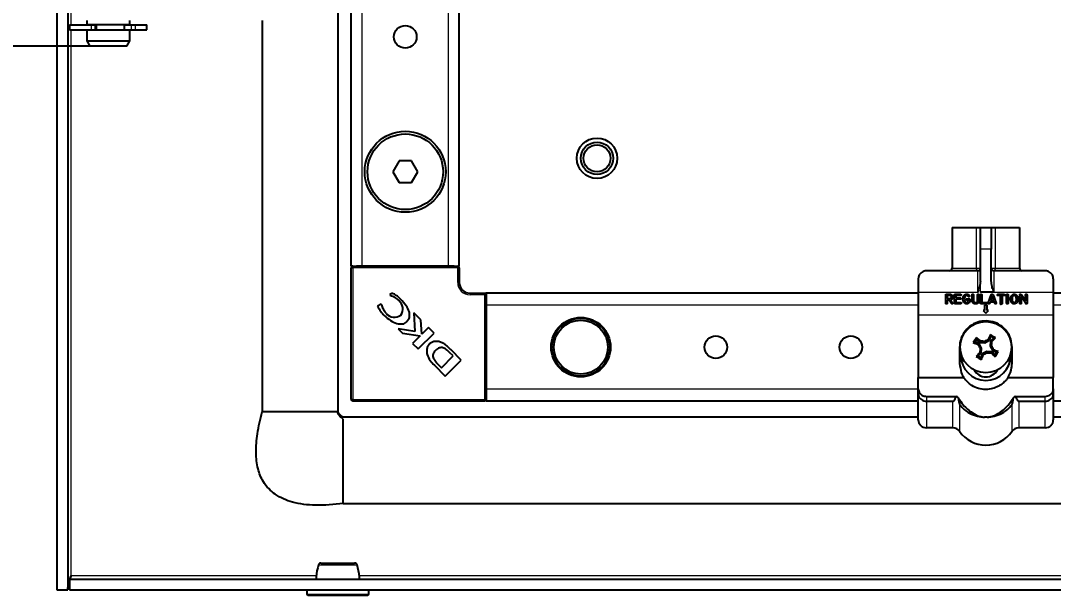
# Model space of a CAD drawing. Header units: millimetres. Extents: x -141 to 1299, y -1456 to 1043.
# Drawn here: x 858.8 to 1050, y -1294.5 to -1188 of the extents above; entities that cross this region are included whole.
import ezdxf

# ---------------------------------------------------------------- set-up
doc = ezdxf.new("R2010")
doc.units = ezdxf.units.MM
doc.layers.add('FORMAT', color=7, linetype='Continuous')
doc.styles.add('SLDTEXTSTYLE0', font='TXT', dxfattribs={"width": 0.75})
doc.dimstyles.new('SLDDIMSTYLE0', dxfattribs={"dimtxt": 20, "dimasz": 10, "dimexe": 0, "dimexo": 0.0625, "dimgap": 5, "dimtad": 2, "dimdec": 1, "dimrnd": 1e-09, "dimzin": 12, "dimdsep": 46, "dimtxsty": 'SLDTEXTSTYLE0', "dimsah": 1, "dimcen": 0.09, "dimadec": 0, "dimazin": 3, "dimtfac": 1, "dimtofl": 0, "dimtmove": 0, "dimatfit": 3, "dimfxl": 0, "dimfrac": 2, "dimtolj": 1, "dimtzin": 12, "dimarcsym": 0})

# ---------------------------------------------------------------- blocks, each defined once
blk = doc.blocks.new('_D_7')
at = {"layer": 'FORMAT'}
for p, q in [((871.56, 760.71), (651.14, 760.71)), ((652.14, 760.71), (652.14, -1192.79)), ((871.56, -1192.79), (651.14, -1192.79))]:
    blk.add_line(p, q, dxfattribs=at)
for points in [[(652.14, 760.71), (650.6, 750.71), (653.67, 750.71)], [(652.14, -1192.79), (653.67, -1182.79), (650.6, -1182.79)]]:
    blk.add_solid(points, dxfattribs=at)
at = {"layer": 'FORMAT', "insert": (626.35, -256.67), "char_height": 20, "attachment_point": 1, "rotation": 90, "style": 'SLDTEXTSTYLE0'}
blk.add_mtext('1953,5', dxfattribs=at)

msp = doc.modelspace()

# ---------------------------------------------------------------- linework, layer by layer
at = {"color": 7, "linetype": 'Continuous', "lineweight": 25}
for p, q in [((865.49, 861.46), (865.49, -1293.54)), ((867.49, 861.46), (867.49, -1293.54)), ((917.49, 828.46), (917.49, -1260.54)), ((919.99, -1233.54), (919.99, 801.46)), ((939.99, -1233.54), (939.99, 801.46)), ((867.84, -1188.84), (867.84, -1189.74)), ((867.84, -1188.84), (871.84, -1188.84)), ((870.99, -1188.04), (870.99, -1188.79)), ((875.75, -1188.79), (870.99, -1188.79)), ((871.49, -1188.79), (871.49, -1188.84)), ((871.84, -1188.84), (872.49, -1188.84)), ((872.49, -1188.84), (872.83, -1188.84)), ((872.83, -1189.74), (872.83, -1188.84)), ((872.83, -1188.84), (872.83, -1188.84)), ((878.99, -1188.79), (875.75, -1188.79)), ((877.92, -1188.84), (877.92, -1189.74)), ((877.92, -1188.84), (877.94, -1188.84)), ((877.94, -1188.84), (879.24, -1188.84)), ((878.49, -1188.84), (878.49, -1188.79)), ((878.99, -1188.79), (878.99, -1188.04)), ((879.24, -1188.84), (879.96, -1188.84)), ((879.96, -1188.84), (882.14, -1188.84)), ((882.14, -1189.74), (882.14, -1188.84)), ((903.49, -1188.04), (903.49, -1260.54)), ((867.84, -1189.74), (871.84, -1189.74)), ((870.99, -1189.79), (870.99, -1191.79)), ((875.75, -1189.79), (870.99, -1189.79)), ((871.49, -1189.74), (871.49, -1189.79)), ((871.84, -1189.74), (872.49, -1189.74)), ((872.49, -1189.74), (872.83, -1189.74)), ((872.83, -1189.74), (872.83, -1189.74)), ((878.99, -1189.79), (875.75, -1189.79)), ((877.92, -1189.74), (877.94, -1189.74)), ((877.94, -1189.74), (879.24, -1189.74)), ((878.49, -1189.79), (878.49, -1189.74)), ((878.99, -1191.79), (878.99, -1189.79)), ((879.24, -1189.74), (879.96, -1189.74)), ((879.96, -1189.74), (882.14, -1189.74)), ((870.99, -1191.79), (871.57, -1192.79)), ((870.99, -1191.79), (875.75, -1191.79)), ((875.64, -1192.79), (871.57, -1192.79)), ((878.42, -1192.79), (875.64, -1192.79)), ((875.75, -1191.79), (878.99, -1191.79)), ((878.42, -1192.79), (878.99, -1191.79)), ((928.84, -1214.04), (927.68, -1216.04)), ((931.15, -1214.04), (928.84, -1214.04)), ((932.3, -1216.04), (931.15, -1214.04)), ((927.68, -1216.04), (928.84, -1218.04)), ((931.15, -1218.04), (932.3, -1216.04)), ((928.84, -1218.04), (931.15, -1218.04)), ((1031.24, -1226.39), (1031.24, -1233.89)), ((1031.24, -1226.39), (1035.77, -1226.39)), ((1035.77, -1226.39), (1036.49, -1226.39)), ((1036.49, -1226.39), (1038.49, -1226.39)), ((1036.49, -1230.39), (1036.49, -1226.39)), ((1038.49, -1226.39), (1038.49, -1230.39)), ((1038.49, -1226.39), (1039.22, -1226.39)), ((1039.22, -1226.39), (1043.74, -1226.39)), ((1043.74, -1226.39), (1043.74, -1233.89)), ((1036.49, -1236.32), (1036.49, -1230.39)), ((1038.49, -1236.32), (1038.49, -1230.39)), ((920.29, -1233.54), (919.99, -1233.54)), ((919.99, -1258.24), (919.99, -1233.84)), ((920.29, -1233.54), (920.94, -1233.54)), ((921.99, -1233.54), (920.94, -1233.54)), ((937.99, -1233.54), (921.99, -1233.54)), ((939.05, -1233.54), (937.99, -1233.54)), ((939.05, -1233.54), (939.69, -1233.54)), ((939.99, -1233.54), (939.69, -1233.54)), ((939.99, -1233.84), (939.99, -1236.54)), ((1035.99, -1234.39), (1026.49, -1234.39)), ((1048.49, -1234.39), (1038.99, -1234.39)), ((1024.99, -1235.89), (1024.99, -1238.39)), ((1049.99, -1235.89), (1049.99, -1238.39)), ((927.62, -1238.54), (927.11, -1238.79)), ((927.11, -1238.79), (927.22, -1238.89)), ((941.99, -1238.54), (944.69, -1238.54)), ((1024.99, -1238.54), (944.99, -1238.54)), ((944.99, -1238.54), (944.99, -1238.84)), ((944.99, -1238.84), (944.99, -1239.63)), ((1024.99, -1238.39), (1024.99, -1242.64)), ((1030.09, -1240.4), (1030.09, -1238.74)), ((1030.09, -1238.74), (1030.84, -1238.74)), ((1030.85, -1239), (1030.35, -1239)), ((1030.35, -1239), (1030.35, -1239.5)), ((1031.69, -1240.51), (1031.69, -1238.74)), ((1031.69, -1238.74), (1032.76, -1238.74)), ((1032.75, -1239), (1031.96, -1239)), ((1031.96, -1239), (1031.96, -1239.41)), ((1034.95, -1239.93), (1034.95, -1238.85)), ((1035.22, -1238.85), (1035.22, -1239.93)), ((1035.96, -1239.91), (1035.96, -1238.85)), ((1036.22, -1238.85), (1036.22, -1239.91)), ((1036.51, -1240.54), (1036.51, -1238.87)), ((1036.77, -1238.87), (1036.77, -1240.27)), ((1037.93, -1240.36), (1038.51, -1238.82)), ((1038.67, -1239.06), (1038.36, -1239.94)), ((1038.99, -1239.94), (1038.67, -1239.06)), ((1038.83, -1238.84), (1039.42, -1240.36)), ((1039.76, -1238.74), (1040.88, -1238.74)), ((1040.18, -1239), (1039.76, -1239)), ((1040.18, -1240.47), (1040.18, -1239)), ((1040.88, -1239), (1040.49, -1239)), ((1040.49, -1239), (1040.49, -1240.47)), ((1041.35, -1240.4), (1041.35, -1238.87)), ((1041.62, -1238.87), (1041.62, -1240.4)), ((1043.77, -1240.4), (1043.77, -1238.84)), ((1044.87, -1240.43), (1044.04, -1239.16)), ((1044.04, -1239.16), (1044.04, -1240.4)), ((1044.05, -1238.79), (1044.85, -1240.03)), ((1044.85, -1240.03), (1044.85, -1238.85)), ((1045.12, -1238.85), (1045.12, -1240.4)), ((1049.99, -1238.39), (1049.99, -1242.64)), ((1079.99, -1238.54), (1049.99, -1238.54)), ((925.54, -1240.6), (924.85, -1240.93)), ((925.68, -1240.74), (925.54, -1240.6)), ((944.99, -1239.63), (944.99, -1240.74)), ((944.99, -1240.74), (944.99, -1256.34)), ((1030.35, -1239.5), (1030.94, -1239.5)), ((1030.64, -1239.77), (1030.35, -1239.77)), ((1030.35, -1239.77), (1030.35, -1240.4)), ((1031.13, -1240.48), (1030.64, -1239.77)), ((1030.95, -1239.77), (1031.35, -1240.34)), ((1032.76, -1240.51), (1031.69, -1240.51)), ((1031.96, -1239.41), (1032.7, -1239.41)), ((1032.7, -1239.67), (1031.96, -1239.67)), ((1031.96, -1239.67), (1031.96, -1240.25)), ((1031.96, -1240.25), (1032.75, -1240.25)), ((1034.03, -1239.58), (1034.52, -1239.58)), ((1034.23, -1239.84), (1034.03, -1239.84)), ((1034.52, -1239.58), (1034.52, -1239.87)), ((1037.57, -1240.54), (1036.51, -1240.54)), ((1036.77, -1240.27), (1037.57, -1240.27)), ((1037.74, -1240.74), (1037.24, -1240.74)), ((1037.24, -1240.74), (1037.24, -1241.74)), ((1037.74, -1241.74), (1037.74, -1240.74)), ((1038.27, -1240.2), (1038.18, -1240.45)), ((1039.08, -1240.2), (1038.27, -1240.2)), ((1038.36, -1239.94), (1038.99, -1239.94)), ((1039.18, -1240.44), (1039.08, -1240.2)), ((931.58, -1242.16), (931.76, -1245.64)), ((932.87, -1243.45), (931.58, -1242.16)), ((1024.99, -1242.64), (1024.99, -1254.14)), ((1036.99, -1241.74), (1037.49, -1242.24)), ((1037.24, -1241.74), (1036.99, -1241.74)), ((1037.49, -1242.24), (1037.99, -1241.74)), ((1037.99, -1241.74), (1037.74, -1241.74)), ((1049.99, -1242.64), (1049.99, -1254.14)), ((933.04, -1246.11), (932.87, -1243.45)), ((934.29, -1244.87), (933.04, -1246.11)), ((935.34, -1245.93), (934.29, -1244.87)), ((928.66, -1245.16), (929.46, -1245.96)), ((931.76, -1245.64), (928.66, -1245.16)), ((929.46, -1245.96), (932.73, -1246.45)), ((932.73, -1246.45), (931.34, -1247.84)), ((932.38, -1248.88), (935.34, -1245.93)), ((1035.81, -1247.08), (1035.78, -1246.75)), ((1038.19, -1247.27), (1038.45, -1246.52)), ((1038.45, -1246.52), (1038.34, -1246.21)), ((1038.45, -1246.52), (1038.95, -1246.85)), ((931.34, -1247.84), (932.38, -1248.88)), ((1032.64, -1248.54), (1032.64, -1251.54)), ((1035.48, -1247.58), (1035.17, -1247.69)), ((1035.48, -1247.58), (1035.81, -1247.08)), ((1036.23, -1247.84), (1035.48, -1247.58)), ((1035.81, -1247.08), (1036.35, -1247.66)), ((1036.23, -1247.84), (1036.07, -1248.03)), ((1036.67, -1248.71), (1036.23, -1247.84)), ((1036.35, -1247.66), (1036.46, -1247.44)), ((1036.35, -1247.66), (1037.32, -1247.71)), ((1036.67, -1248.71), (1036.44, -1248.76)), ((1036.62, -1249.68), (1036.67, -1248.71)), ((1037.32, -1247.71), (1037.27, -1247.48)), ((1037.32, -1247.71), (1038.19, -1247.27)), ((1038.19, -1247.27), (1038, -1247.11)), ((1038.37, -1247.39), (1038.32, -1248.36)), ((1038.32, -1248.36), (1038.55, -1248.31)), ((1038.32, -1248.36), (1038.76, -1249.23)), ((1038.95, -1246.85), (1038.37, -1247.39)), ((1038.37, -1247.39), (1038.59, -1247.5)), ((1038.95, -1246.85), (1039.28, -1246.82)), ((1042.34, -1251.54), (1042.34, -1248.54)), ((936.69, -1252.37), (938.87, -1250.18)), ((938.87, -1250.18), (938.19, -1249.53)), ((938.46, -1249.04), (938.44, -1249.02)), ((940.35, -1250.93), (938.46, -1249.04)), ((1032.84, -1250.04), (1032.64, -1250.04)), ((1036.04, -1250.22), (1035.71, -1250.25)), ((1036.04, -1250.22), (1036.62, -1249.68)), ((1036.54, -1250.55), (1036.04, -1250.22)), ((1036.62, -1249.68), (1036.4, -1249.57)), ((1036.8, -1249.8), (1036.54, -1250.55)), ((1036.54, -1250.55), (1036.65, -1250.86)), ((1037.67, -1249.36), (1036.8, -1249.8)), ((1036.8, -1249.8), (1036.99, -1249.96)), ((1037.67, -1249.36), (1037.72, -1249.59)), ((1038.64, -1249.41), (1037.67, -1249.36)), ((1038.64, -1249.41), (1038.53, -1249.63)), ((1039.18, -1249.99), (1038.64, -1249.41)), ((1038.76, -1249.23), (1038.92, -1249.04)), ((1038.76, -1249.23), (1039.51, -1249.49)), ((1039.51, -1249.49), (1039.18, -1249.99)), ((1039.18, -1249.99), (1039.21, -1250.32)), ((1039.51, -1249.49), (1039.82, -1249.38)), ((1042.34, -1250.04), (1042.14, -1250.04)), ((935.4, -1251.9), (937.39, -1253.89)), ((935.94, -1251.64), (936.69, -1252.37)), ((937.39, -1253.89), (940.35, -1250.93)), ((1024.99, -1256.28), (1024.99, -1254.14)), ((1024.99, -1254.14), (1033.4, -1254.14)), ((1041.59, -1254.14), (1049.99, -1254.14)), ((1049.99, -1256.28), (1049.99, -1254.14)), ((944.99, -1256.34), (944.99, -1257.44)), ((1024.99, -1257.19), (1024.99, -1256.28)), ((1049.99, -1256.28), (1049.99, -1257.19)), ((944.99, -1257.44), (944.99, -1258.24)), ((944.99, -1258.24), (944.99, -1258.54)), ((1024.99, -1261.99), (1024.99, -1257.19)), ((1026.49, -1257.67), (1032.01, -1257.67)), ((1042.98, -1257.67), (1048.49, -1257.67)), ((1049.99, -1257.19), (1049.99, -1261.99)), ((944.69, -1258.54), (920.29, -1258.54)), ((1024.99, -1258.54), (944.99, -1258.54)), ((1026.49, -1258.57), (1031.4, -1258.57)), ((1043.58, -1258.57), (1048.49, -1258.57)), ((1079.99, -1258.54), (1049.99, -1258.54)), ((1024.99, -1261.54), (918.49, -1261.54)), ((1106.49, -1261.54), (1049.99, -1261.54)), ((1031.4, -1263.49), (1026.49, -1263.49)), ((1048.49, -1263.49), (1043.58, -1263.49)), ((918.49, -1277.54), (1106.49, -1277.54)), ((867.79, -1291.54), (1157.19, -1291.54)), ((867.79, -1291.54), (867.79, -1293.54)), ((867.9, -1291.54), (868.09, -1290.94)), ((865.49, -1293.54), (867.49, -1293.54)), ((867.79, -1293.54), (1157.19, -1293.54)), ((911.74, -1293.54), (911.74, -1294.29)), ((914.49, -1294.54), (911.99, -1294.54)), ((922.99, -1294.54), (914.49, -1294.54)), ((923.24, -1294.29), (923.24, -1293.54))]:
    msp.add_line(p, q, dxfattribs=at)
at = {"color": 8, "linetype": 'Continuous', "lineweight": 18}
for p, q in [((921.99, -1233.54), (921.99, 801.46)), ((937.99, -1233.54), (937.99, 801.46)), ((868.09, -1188.84), (868.09, -1173.04)), ((871.84, -1188.84), (871.84, -1189.74)), ((872.49, -1188.84), (872.49, -1189.74)), ((872.83, -1188.84), (872.83, -1189.74)), ((877.94, -1188.84), (877.94, -1189.74)), ((879.24, -1188.84), (879.24, -1189.74)), ((879.96, -1188.84), (879.96, -1189.74)), ((868.09, -1290.94), (868.09, -1189.74)), ((1035.77, -1233.89), (1035.77, -1226.39)), ((1039.22, -1226.39), (1039.22, -1233.89)), ((1038.49, -1230.39), (1036.49, -1230.39)), ((919.99, -1233.84), (920.29, -1233.84)), ((920.29, -1233.54), (920.29, -1233.84)), ((920.29, -1233.84), (920.29, -1258.24)), ((939.69, -1233.84), (920.29, -1233.84)), ((939.69, -1233.54), (939.69, -1233.84)), ((939.69, -1236.54), (939.69, -1233.84)), ((939.69, -1233.84), (939.99, -1233.84)), ((1031.24, -1233.89), (1035.77, -1233.89)), ((1035.77, -1233.89), (1036.49, -1233.89)), ((1035.99, -1238.39), (1035.99, -1234.39)), ((1038.49, -1233.89), (1039.22, -1233.89)), ((1038.99, -1234.39), (1038.99, -1238.31)), ((1039.22, -1233.89), (1043.74, -1233.89)), ((939.99, -1236.54), (939.69, -1236.54)), ((1036.49, -1238.39), (1036.49, -1236.32)), ((941.99, -1238.54), (941.99, -1238.84)), ((944.69, -1238.84), (941.99, -1238.84)), ((944.69, -1238.54), (944.69, -1238.84)), ((944.69, -1258.24), (944.69, -1238.84)), ((944.69, -1238.84), (944.99, -1238.84)), ((1035.99, -1238.39), (1024.99, -1238.39)), ((1049.99, -1238.39), (1036.49, -1238.39)), ((1024.99, -1240.74), (944.99, -1240.74)), ((1079.99, -1240.74), (1049.99, -1240.74)), ((1049.99, -1242.64), (1024.99, -1242.64)), ((1024.99, -1256.34), (944.99, -1256.34)), ((920.29, -1258.24), (919.99, -1258.24)), ((920.29, -1258.24), (944.69, -1258.24)), ((920.29, -1258.24), (920.29, -1258.54)), ((944.69, -1258.24), (944.69, -1258.54)), ((944.69, -1258.24), (944.99, -1258.24)), ((1026.49, -1257.67), (1026.49, -1258.57)), ((1048.49, -1258.57), (1048.49, -1257.67)), ((1026.49, -1258.57), (1026.49, -1263.49)), ((1031.4, -1263.49), (1031.4, -1258.57)), ((1032.64, -1259.17), (1032.64, -1264.13)), ((1042.35, -1264.13), (1042.35, -1259.17)), ((1043.58, -1258.57), (1043.58, -1263.49)), ((1048.49, -1263.49), (1048.49, -1258.57)), ((913.52, -1290.94), (868.09, -1290.94)), ((1103.52, -1290.94), (921.46, -1290.94)), ((911.74, -1294.29), (914.35, -1294.29)), ((914.35, -1294.29), (923.24, -1294.29))]:
    msp.add_line(p, q, dxfattribs=at)
at = {"color": 8, "linetype": 'Continuous', "lineweight": 18, "flags": 128}
for points in [[(1035.77, -1233.89), (1035.77, -1233.98), (1035.76, -1234.08), (1035.75, -1234.16), (1035.73, -1234.24), (1035.71, -1234.3), (1035.68, -1234.35), (1035.66, -1234.38), (1035.63, -1234.39)], [(1039.36, -1234.39), (1039.33, -1234.38), (1039.3, -1234.35), (1039.28, -1234.3), (1039.26, -1234.24), (1039.24, -1234.16), (1039.23, -1234.08), (1039.22, -1233.98), (1039.22, -1233.89)]]:
    msp.add_lwpolyline(points, dxfattribs=at)
at = {"color": 7, "linetype": 'Continuous', "lineweight": 25}
for centre, radius in [((929.99, -1191.04), 2.1), ((929.99, -1216.04), 7.5), ((929.99, -1216.04), 7), ((965.49, -1213.54), 3.75), ((965.49, -1213.54), 3), ((965.49, -1213.54), 2.5), ((962.49, -1248.54), 5.5), ((962.49, -1248.54), 5), ((1037.49, -1248.54), 4.75), ((987.49, -1248.54), 2.1), ((1012.49, -1248.54), 2.1)]:
    msp.add_circle(centre, radius, dxfattribs=at)
at = {"color": 8, "linetype": 'Continuous', "lineweight": 18}
msp.add_circle((962.5, -1248.54), 5.3, dxfattribs=at)
at = {"color": 7, "linetype": 'Continuous', "lineweight": 25}
for centre, radius, start, end in [((920.29, -1233.84), 0.3, 90, 180), ((939.69, -1233.84), 0.3, 0, 90), ((1030.74, -1233.89), 0.5, 270, 0), ((1035.99, -1233.89), 0.5, 270, 0), ((1038.99, -1233.89), 0.5, 180, 270), ((1044.24, -1233.89), 0.5, 180, 270), ((941.99, -1236.54), 2, 180, 270), ((944.69, -1238.84), 0.3, 0, 90), ((927.59, -1241.46), 1.94, 323.3097, 52.3464), ((927.99, -1241.03), 1.97, 218.454, 305.887), ((1098.21, -1288.09), 74.88, 146.4919, 147.3486), ((986.82, -1295.43), 69.05, 44.0348, 44.8347), ((1102.8, -1270.95), 69.05, 159.0058, 159.8057), ((997.94, -1309.26), 74.88, 56.4919, 57.3486), ((1059.91, -1183.23), 69.05, 249.0058, 249.8057), ((1103.98, -1214.77), 75.61, 206.0937, 206.7115), ((1033.48, -1322.99), 75.61, 87.129, 87.7468), ((1071.26, -1315.02), 75.61, 116.0937, 116.7115), ((963.04, -1244.52), 75.61, 357.129, 357.7468), ((971.01, -1282.3), 75.61, 26.0937, 26.7115), ((990.6, -1197.86), 69.05, 314.0348, 314.8347), ((938.6, -1248.24), 4.87, 200.3445, 228.7777), ((1037.49, -1250.04), 4.65, 180, 0), ((1084.39, -1299.21), 69.05, 134.0348, 134.8347), ((1077.05, -1187.82), 74.88, 236.4919, 237.3486), ((1111.95, -1252.55), 75.61, 177.129, 177.7468), ((972.19, -1226.12), 69.05, 339.0058, 339.8057), ((1003.73, -1182.05), 75.61, 296.0937, 296.7115), ((1041.5, -1174.08), 75.61, 267.129, 267.7468), ((1088.17, -1201.64), 69.05, 224.0348, 224.8347), ((1015.08, -1313.84), 69.05, 69.0058, 69.8057), ((976.77, -1208.98), 74.88, 326.4919, 327.3486), ((940.42, -1247.46), 6.12, 216.9888, 223.0744), ((1037.49, -1251.54), 2.5, 209.1764, 330.8236), ((920.29, -1258.24), 0.3, 180, 270), ((944.69, -1258.24), 0.3, 270, 0), ((1026.49, -1261.99), 1.5, 180, 270), ((1048.49, -1261.99), 1.5, 270, 0), ((1031.4, -1264.99), 1.5, 34.5604, 90), ((1043.58, -1264.99), 1.5, 90, 145.4396), ((1037.49, -1260.79), 5.9, 214.5604, 325.4396), ((914.38, -1289.04), 0.5, 89.9637, 164.834), ((920.61, -1289.04), 0.5, 15.2465, 90.046), ((911.99, -1294.29), 0.25, 180, 270), ((922.99, -1294.29), 0.25, 270, 0)]:
    msp.add_arc(centre, radius, start, end, dxfattribs=at)
at = {"color": 8, "linetype": 'Continuous', "lineweight": 18}
msp.add_arc((941.99, -1236.54), 2.3, 180, 270, dxfattribs=at)
at = {"color": 7, "linetype": 'Continuous', "lineweight": 25}
msp.add_ellipse((16465.67, -1238.39), major_axis=(15429.18, 0), ratio=0.000259, start_param=3.123591, end_param=3.141593, dxfattribs=at)
for points, knots in [([(1026.49, -1234.39), (1026.49, -1234.39), (1026.42, -1234.39), (1026.07, -1234.41), (1025.54, -1234.64), (1025.08, -1235.22), (1025.02, -1235.7), (1024.99, -1235.89)], [0, 0, 0, 0, 0.003231, 0.101221, 0.514725, 0.80586, 1, 1, 1, 1]), ([(1049.99, -1235.89), (1049.97, -1235.7), (1049.91, -1235.22), (1049.45, -1234.64), (1048.92, -1234.41), (1048.57, -1234.39), (1048.5, -1234.39), (1048.49, -1234.39)], [0, 0, 0, 0, 0.19414, 0.485275, 0.898779, 0.996769, 1, 1, 1, 1]), ([(1036.49, -1236.32), (1036.46, -1236.66), (1036.38, -1237.36), (1036.12, -1238.03), (1036, -1238.38), (1035.99, -1238.39)], [0, 0, 0, 0, 0.475461, 0.994056, 1, 1, 1, 1]), ([(1038.99, -1238.31), (1038.99, -1238.31), (1038.99, -1238.31), (1038.98, -1238.31), (1038.97, -1238.29), (1038.94, -1238.21), (1038.82, -1237.88), (1038.59, -1237.24), (1038.53, -1236.65), (1038.49, -1236.32)], [0, 0, 0, 0, 0.00167, 0.003889, 0.009531, 0.034361, 0.132751, 0.526214, 1, 1, 1, 1]), ([(927.22, -1238.89), (927.53, -1239.04), (928.11, -1239.3), (928.57, -1239.73), (928.77, -1239.92)], [0, 0, 0, 0, 0.547643, 1, 1, 1, 1]), ([(929.13, -1239.64), (928.87, -1239.39), (928.4, -1238.97), (927.85, -1238.67), (927.62, -1238.54)], [0, 0, 0, 0, 0.577653, 1, 1, 1, 1]), ([(1030.84, -1238.74), (1030.92, -1238.74), (1031.06, -1238.75), (1031.17, -1238.84), (1031.22, -1238.87)], [0, 0, 0, 0, 0.559747, 1, 1, 1, 1]), ([(1031.04, -1239.07), (1031, -1239.05), (1030.95, -1239.01), (1030.88, -1239), (1030.85, -1239)], [0, 0, 0, 0, 0.559136, 1, 1, 1, 1]), ([(1031.12, -1239.26), (1031.11, -1239.22), (1031.11, -1239.15), (1031.06, -1239.09), (1031.04, -1239.07)], [0, 0, 0, 0, 0.559692, 1, 1, 1, 1]), ([(1031.22, -1238.87), (1031.27, -1238.94), (1031.37, -1239.05), (1031.38, -1239.2), (1031.38, -1239.26)], [0, 0, 0, 0, 0.5589475, 1, 1, 1, 1]), ([(1032.91, -1238.87), (1032.91, -1238.89), (1032.9, -1238.93), (1032.85, -1239), (1032.79, -1239), (1032.75, -1239)], [0, 0, 0, 0, 0.281053, 0.559663, 1, 1, 1, 1]), ([(1032.76, -1238.74), (1032.78, -1238.74), (1032.82, -1238.74), (1032.88, -1238.77), (1032.91, -1238.82), (1032.91, -1238.85), (1032.91, -1238.87)], [0, 0, 0, 0, 0.280872, 0.559701, 0.779382, 1, 1, 1, 1]), ([(1033.25, -1239.64), (1033.26, -1239.5), (1033.27, -1239.26), (1033.39, -1239.06), (1033.45, -1238.97)], [0, 0, 0, 0, 0.56034, 1, 1, 1, 1]), ([(1033.45, -1238.97), (1033.52, -1238.89), (1033.66, -1238.74), (1033.85, -1238.72), (1033.94, -1238.71)], [0, 0, 0, 0, 0.559217, 1, 1, 1, 1]), ([(1033.93, -1238.98), (1033.89, -1238.98), (1033.82, -1238.99), (1033.69, -1239.06), (1033.54, -1239.27), (1033.53, -1239.49), (1033.51, -1239.64)], [0, 0, 0, 0, 0.1253317, 0.2506948, 0.5007376, 1, 1, 1, 1]), ([(1034.12, -1239.02), (1034.09, -1239.01), (1034.03, -1238.98), (1033.96, -1238.98), (1033.93, -1238.98)], [0, 0, 0, 0, 0.5586335, 1, 1, 1, 1]), ([(1033.94, -1238.71), (1034.01, -1238.72), (1034.13, -1238.72), (1034.24, -1238.78), (1034.29, -1238.8)], [0, 0, 0, 0, 0.5605138, 1, 1, 1, 1]), ([(1034.22, -1239.14), (1034.21, -1239.12), (1034.18, -1239.07), (1034.14, -1239.04), (1034.12, -1239.02)], [0, 0, 0, 0, 0.560467, 1, 1, 1, 1]), ([(1034.33, -1239.2), (1034.31, -1239.2), (1034.26, -1239.19), (1034.24, -1239.16), (1034.22, -1239.14)], [0, 0, 0, 0, 0.558039, 1, 1, 1, 1]), ([(1034.29, -1238.8), (1034.32, -1238.84), (1034.39, -1238.89), (1034.44, -1238.96), (1034.46, -1238.99)], [0, 0, 0, 0, 0.559542, 1, 1, 1, 1]), ([(1034.49, -1239.07), (1034.48, -1239.09), (1034.47, -1239.13), (1034.43, -1239.17), (1034.38, -1239.2), (1034.35, -1239.2), (1034.33, -1239.2)], [0, 0, 0, 0, 0.277709, 0.558209, 0.77892, 1, 1, 1, 1]), ([(1034.46, -1238.99), (1034.46, -1239.01), (1034.48, -1239.03), (1034.49, -1239.06), (1034.49, -1239.07)], [0, 0, 0, 0, 0.560691, 1, 1, 1, 1]), ([(1034.95, -1238.85), (1034.95, -1238.83), (1034.96, -1238.79), (1034.98, -1238.74), (1035.03, -1238.72), (1035.06, -1238.71), (1035.07, -1238.71)], [0, 0, 0, 0, 0.2808487, 0.55949, 0.7791576, 1, 1, 1, 1]), ([(1035.07, -1238.71), (1035.09, -1238.71), (1035.14, -1238.72), (1035.19, -1238.75), (1035.21, -1238.8), (1035.22, -1238.83), (1035.22, -1238.85)], [0, 0, 0, 0, 0.2809103, 0.559174, 0.7791663, 1, 1, 1, 1]), ([(1035.96, -1238.85), (1035.96, -1238.83), (1035.96, -1238.79), (1035.99, -1238.74), (1036.04, -1238.72), (1036.07, -1238.71), (1036.08, -1238.71)], [0, 0, 0, 0, 0.2809002, 0.5594983, 0.7791483, 1, 1, 1, 1]), ([(1036.08, -1238.71), (1036.1, -1238.71), (1036.14, -1238.72), (1036.2, -1238.75), (1036.22, -1238.8), (1036.22, -1238.83), (1036.22, -1238.85)], [0, 0, 0, 0, 0.280888, 0.559023, 0.779155, 1, 1, 1, 1]), ([(1036.51, -1238.87), (1036.51, -1238.85), (1036.51, -1238.81), (1036.54, -1238.76), (1036.59, -1238.74), (1036.62, -1238.74), (1036.63, -1238.74)], [0, 0, 0, 0, 0.280912, 0.559405, 0.779108, 1, 1, 1, 1]), ([(1036.63, -1238.74), (1036.65, -1238.74), (1036.7, -1238.74), (1036.75, -1238.77), (1036.77, -1238.82), (1036.77, -1238.86), (1036.77, -1238.87)], [0, 0, 0, 0, 0.280813, 0.559099, 0.77917, 1, 1, 1, 1]), ([(1038.51, -1238.82), (1038.52, -1238.81), (1038.53, -1238.77), (1038.58, -1238.72), (1038.63, -1238.72), (1038.66, -1238.71)], [0, 0, 0, 0, 0.281465, 0.561772, 1, 1, 1, 1]), ([(1038.66, -1238.71), (1038.68, -1238.72), (1038.72, -1238.72), (1038.79, -1238.76), (1038.82, -1238.81), (1038.83, -1238.84)], [0, 0, 0, 0, 0.281226, 0.561522, 1, 1, 1, 1]), ([(1039.63, -1238.87), (1039.63, -1238.85), (1039.63, -1238.81), (1039.67, -1238.76), (1039.72, -1238.74), (1039.75, -1238.74), (1039.76, -1238.74)], [0, 0, 0, 0, 0.280713, 0.558701, 0.779045, 1, 1, 1, 1]), ([(1039.76, -1239), (1039.74, -1239), (1039.7, -1239), (1039.65, -1238.97), (1039.63, -1238.92), (1039.63, -1238.89), (1039.63, -1238.87)], [0, 0, 0, 0, 0.2807603, 0.5588212, 0.7789154, 1, 1, 1, 1]), ([(1040.88, -1238.74), (1040.9, -1238.74), (1040.95, -1238.74), (1041.01, -1238.77), (1041.04, -1238.82), (1041.04, -1238.85), (1041.04, -1238.87)], [0, 0, 0, 0, 0.280951, 0.559967, 0.779431, 1, 1, 1, 1]), ([(1041.04, -1238.87), (1041.04, -1238.89), (1041.04, -1238.94), (1040.98, -1239), (1040.92, -1239), (1040.88, -1239)], [0, 0, 0, 0, 0.281019, 0.559679, 1, 1, 1, 1]), ([(1041.35, -1238.87), (1041.35, -1238.85), (1041.36, -1238.81), (1041.38, -1238.76), (1041.43, -1238.74), (1041.46, -1238.74), (1041.47, -1238.74)], [0, 0, 0, 0, 0.280828, 0.559417, 0.779393, 1, 1, 1, 1]), ([(1041.47, -1238.74), (1041.49, -1238.74), (1041.54, -1238.74), (1041.59, -1238.77), (1041.61, -1238.82), (1041.62, -1238.85), (1041.62, -1238.87)], [0, 0, 0, 0, 0.280765, 0.559178, 0.779175, 1, 1, 1, 1]), ([(1042.07, -1239.63), (1042.08, -1239.51), (1042.09, -1239.29), (1042.2, -1239.09), (1042.24, -1239.01)], [0, 0, 0, 0, 0.559914, 1, 1, 1, 1]), ([(1042.24, -1239.01), (1042.31, -1238.92), (1042.43, -1238.75), (1042.63, -1238.73), (1042.72, -1238.71)], [0, 0, 0, 0, 0.560137, 1, 1, 1, 1]), ([(1042.72, -1238.98), (1042.69, -1238.98), (1042.62, -1238.99), (1042.51, -1239.06), (1042.46, -1239.13), (1042.43, -1239.18)], [0, 0, 0, 0, 0.279832, 0.559843, 1, 1, 1, 1]), ([(1042.72, -1238.71), (1042.78, -1238.72), (1042.9, -1238.73), (1043.1, -1238.82), (1043.19, -1238.93), (1043.25, -1239.01)], [0, 0, 0, 0, 0.280496, 0.560765, 1, 1, 1, 1]), ([(1043.06, -1239.18), (1043.01, -1239.12), (1042.92, -1239), (1042.78, -1238.99), (1042.72, -1238.98)], [0, 0, 0, 0, 0.559596, 1, 1, 1, 1]), ([(1043.25, -1239.01), (1043.31, -1239.12), (1043.42, -1239.31), (1043.43, -1239.54), (1043.44, -1239.63)], [0, 0, 0, 0, 0.559312, 1, 1, 1, 1]), ([(1043.77, -1238.84), (1043.78, -1238.82), (1043.78, -1238.79), (1043.8, -1238.74), (1043.85, -1238.72), (1043.88, -1238.71), (1043.89, -1238.71)], [0, 0, 0, 0, 0.280941, 0.559114, 0.779089, 1, 1, 1, 1]), ([(1043.89, -1238.71), (1043.91, -1238.71), (1043.94, -1238.72), (1044, -1238.74), (1044.03, -1238.77), (1044.05, -1238.79)], [0, 0, 0, 0, 0.2806376, 0.5608768, 1, 1, 1, 1]), ([(1044.85, -1238.85), (1044.85, -1238.83), (1044.86, -1238.79), (1044.88, -1238.74), (1044.93, -1238.72), (1044.96, -1238.71), (1044.97, -1238.71)], [0, 0, 0, 0, 0.2808879, 0.5594825, 0.7792702, 1, 1, 1, 1]), ([(1044.97, -1238.71), (1044.99, -1238.71), (1045.04, -1238.72), (1045.09, -1238.75), (1045.11, -1238.8), (1045.12, -1238.83), (1045.12, -1238.85)], [0, 0, 0, 0, 0.280836, 0.55925, 0.779182, 1, 1, 1, 1]), ([(924.85, -1240.93), (925.03, -1241.27), (925.37, -1241.9), (925.86, -1242.42), (926.09, -1242.67)], [0, 0, 0, 0, 0.5368, 1, 1, 1, 1]), ([(926.45, -1242.25), (926.23, -1241.99), (925.85, -1241.54), (925.73, -1240.97), (925.68, -1240.74)], [0, 0, 0, 0, 0.579608, 1, 1, 1, 1]), ([(930.25, -1243.87), (930.39, -1243.71), (930.67, -1243.37), (930.84, -1242.68), (930.71, -1241.8), (930.14, -1240.73), (929.5, -1240.04), (929.13, -1239.64)], [0, 0, 0, 0, 0.130532, 0.266031, 0.423997, 0.666819, 1, 1, 1, 1]), ([(1030.21, -1240.54), (1030.19, -1240.53), (1030.15, -1240.53), (1030.11, -1240.49), (1030.09, -1240.45), (1030.09, -1240.42), (1030.09, -1240.4)], [0, 0, 0, 0, 0.2804367, 0.5582807, 0.7788987, 1, 1, 1, 1]), ([(1030.35, -1240.4), (1030.35, -1240.42), (1030.35, -1240.46), (1030.31, -1240.51), (1030.26, -1240.53), (1030.22, -1240.53), (1030.21, -1240.54)], [0, 0, 0, 0, 0.280498, 0.558325, 0.778868, 1, 1, 1, 1]), ([(1030.94, -1239.5), (1030.96, -1239.5), (1031, -1239.49), (1031.03, -1239.47), (1031.04, -1239.46)], [0, 0, 0, 0, 0.558174, 1, 1, 1, 1]), ([(1031.18, -1239.68), (1031.14, -1239.7), (1031.07, -1239.75), (1030.98, -1239.76), (1030.95, -1239.77)], [0, 0, 0, 0, 0.56031, 1, 1, 1, 1]), ([(1031.04, -1239.46), (1031.06, -1239.44), (1031.08, -1239.41), (1031.11, -1239.35), (1031.12, -1239.29), (1031.12, -1239.26)], [0, 0, 0, 0, 0.279917, 0.56006, 1, 1, 1, 1]), ([(1031.23, -1240.54), (1031.22, -1240.53), (1031.2, -1240.53), (1031.16, -1240.52), (1031.14, -1240.49), (1031.13, -1240.48)], [0, 0, 0, 0, 0.2802197, 0.5613047, 1, 1, 1, 1]), ([(1031.38, -1239.26), (1031.37, -1239.35), (1031.36, -1239.52), (1031.24, -1239.63), (1031.18, -1239.68)], [0, 0, 0, 0, 0.559457, 1, 1, 1, 1]), ([(1031.38, -1240.41), (1031.38, -1240.43), (1031.37, -1240.47), (1031.33, -1240.51), (1031.28, -1240.53), (1031.25, -1240.53), (1031.23, -1240.54)], [0, 0, 0, 0, 0.278138, 0.558544, 0.779161, 1, 1, 1, 1]), ([(1031.35, -1240.34), (1031.36, -1240.35), (1031.38, -1240.37), (1031.38, -1240.39), (1031.38, -1240.41)], [0, 0, 0, 0, 0.5610793, 1, 1, 1, 1]), ([(1032.7, -1239.41), (1032.73, -1239.41), (1032.77, -1239.41), (1032.83, -1239.44), (1032.85, -1239.49), (1032.86, -1239.52), (1032.86, -1239.54)], [0, 0, 0, 0, 0.280945, 0.559897, 0.779525, 1, 1, 1, 1]), ([(1032.86, -1239.54), (1032.86, -1239.56), (1032.85, -1239.61), (1032.8, -1239.67), (1032.74, -1239.67), (1032.7, -1239.67)], [0, 0, 0, 0, 0.281099, 0.559768, 1, 1, 1, 1]), ([(1032.75, -1240.25), (1032.78, -1240.25), (1032.82, -1240.25), (1032.88, -1240.28), (1032.91, -1240.33), (1032.91, -1240.36), (1032.91, -1240.38)], [0, 0, 0, 0, 0.280912, 0.559714, 0.779499, 1, 1, 1, 1]), ([(1032.91, -1240.38), (1032.91, -1240.4), (1032.9, -1240.44), (1032.85, -1240.51), (1032.79, -1240.51), (1032.76, -1240.51)], [0, 0, 0, 0, 0.281214, 0.559901, 1, 1, 1, 1]), ([(1033.44, -1240.24), (1033.38, -1240.14), (1033.27, -1239.95), (1033.26, -1239.73), (1033.25, -1239.64)], [0, 0, 0, 0, 0.559347, 1, 1, 1, 1]), ([(1033.97, -1240.54), (1033.91, -1240.53), (1033.79, -1240.52), (1033.6, -1240.43), (1033.5, -1240.31), (1033.44, -1240.24)], [0, 0, 0, 0, 0.280314, 0.560507, 1, 1, 1, 1]), ([(1033.51, -1239.64), (1033.52, -1239.72), (1033.53, -1239.88), (1033.6, -1240.01), (1033.63, -1240.07)], [0, 0, 0, 0, 0.55998, 1, 1, 1, 1]), ([(1033.63, -1240.07), (1033.68, -1240.13), (1033.77, -1240.24), (1033.9, -1240.26), (1033.96, -1240.27)], [0, 0, 0, 0, 0.560858, 1, 1, 1, 1]), ([(1033.9, -1239.71), (1033.9, -1239.69), (1033.9, -1239.65), (1033.93, -1239.6), (1033.98, -1239.58), (1034.01, -1239.58), (1034.03, -1239.58)], [0, 0, 0, 0, 0.280637, 0.55889, 0.779144, 1, 1, 1, 1]), ([(1034.03, -1239.84), (1034.01, -1239.84), (1033.97, -1239.84), (1033.92, -1239.8), (1033.9, -1239.75), (1033.9, -1239.72), (1033.9, -1239.71)], [0, 0, 0, 0, 0.280664, 0.558735, 0.779002, 1, 1, 1, 1]), ([(1033.96, -1240.27), (1033.99, -1240.27), (1034.05, -1240.27), (1034.14, -1240.22), (1034.18, -1240.15), (1034.2, -1240.1)], [0, 0, 0, 0, 0.2812653, 0.5616095, 1, 1, 1, 1]), ([(1034.31, -1240.41), (1034.26, -1240.45), (1034.15, -1240.52), (1034.02, -1240.53), (1033.97, -1240.54)], [0, 0, 0, 0, 0.558998, 1, 1, 1, 1]), ([(1034.2, -1240.1), (1034.21, -1240.06), (1034.23, -1239.97), (1034.23, -1239.88), (1034.23, -1239.84)], [0, 0, 0, 0, 0.559597, 1, 1, 1, 1]), ([(1034.52, -1239.87), (1034.51, -1239.99), (1034.5, -1240.19), (1034.37, -1240.34), (1034.31, -1240.41)], [0, 0, 0, 0, 0.560493, 1, 1, 1, 1]), ([(1035.17, -1240.4), (1035.1, -1240.32), (1034.97, -1240.19), (1034.96, -1240.01), (1034.95, -1239.93)], [0, 0, 0, 0, 0.5583321, 1, 1, 1, 1]), ([(1035.61, -1240.54), (1035.52, -1240.53), (1035.36, -1240.53), (1035.23, -1240.44), (1035.17, -1240.4)], [0, 0, 0, 0, 0.55925, 1, 1, 1, 1]), ([(1035.22, -1239.93), (1035.22, -1239.98), (1035.23, -1240.09), (1035.3, -1240.16), (1035.34, -1240.19)], [0, 0, 0, 0, 0.560313, 1, 1, 1, 1]), ([(1035.34, -1240.19), (1035.38, -1240.22), (1035.46, -1240.27), (1035.55, -1240.27), (1035.59, -1240.27)], [0, 0, 0, 0, 0.559441, 1, 1, 1, 1]), ([(1035.59, -1240.27), (1035.65, -1240.27), (1035.75, -1240.25), (1035.89, -1240.17), (1035.95, -1240.04), (1035.96, -1239.95), (1035.96, -1239.91)], [0, 0, 0, 0, 0.280935, 0.559487, 0.779245, 1, 1, 1, 1]), ([(1036.22, -1239.91), (1036.22, -1240), (1036.21, -1240.19), (1036.04, -1240.41), (1035.83, -1240.51), (1035.68, -1240.53), (1035.61, -1240.54)], [0, 0, 0, 0, 0.280416, 0.558636, 0.778958, 1, 1, 1, 1]), ([(1037.57, -1240.27), (1037.59, -1240.27), (1037.64, -1240.27), (1037.69, -1240.3), (1037.72, -1240.35), (1037.73, -1240.39), (1037.73, -1240.4)], [0, 0, 0, 0, 0.280855, 0.559718, 0.779518, 1, 1, 1, 1]), ([(1037.73, -1240.4), (1037.73, -1240.42), (1037.72, -1240.47), (1037.67, -1240.53), (1037.61, -1240.53), (1037.57, -1240.54)], [0, 0, 0, 0, 0.281266, 0.560078, 1, 1, 1, 1]), ([(1037.93, -1240.41), (1037.93, -1240.4), (1037.93, -1240.38), (1037.93, -1240.37), (1037.93, -1240.36)], [0, 0, 0, 0, 0.559504, 1, 1, 1, 1]), ([(1038.05, -1240.54), (1038.03, -1240.53), (1037.99, -1240.53), (1037.95, -1240.49), (1037.93, -1240.45), (1037.93, -1240.43), (1037.93, -1240.41)], [0, 0, 0, 0, 0.279579, 0.559194, 0.779582, 1, 1, 1, 1]), ([(1038.18, -1240.45), (1038.17, -1240.46), (1038.16, -1240.49), (1038.12, -1240.53), (1038.08, -1240.53), (1038.05, -1240.54)], [0, 0, 0, 0, 0.2807697, 0.5608069, 1, 1, 1, 1]), ([(1039.29, -1240.54), (1039.28, -1240.53), (1039.25, -1240.53), (1039.2, -1240.5), (1039.19, -1240.46), (1039.18, -1240.44)], [0, 0, 0, 0, 0.280695, 0.560335, 1, 1, 1, 1]), ([(1039.44, -1240.41), (1039.43, -1240.43), (1039.42, -1240.47), (1039.38, -1240.51), (1039.34, -1240.53), (1039.31, -1240.53), (1039.29, -1240.54)], [0, 0, 0, 0, 0.2785174, 0.5586134, 0.7793328, 1, 1, 1, 1]), ([(1039.42, -1240.36), (1039.43, -1240.37), (1039.43, -1240.39), (1039.44, -1240.4), (1039.44, -1240.41)], [0, 0, 0, 0, 0.560081, 1, 1, 1, 1]), ([(1040.32, -1240.61), (1040.3, -1240.61), (1040.26, -1240.6), (1040.21, -1240.57), (1040.18, -1240.52), (1040.18, -1240.49), (1040.18, -1240.47)], [0, 0, 0, 0, 0.280822, 0.559059, 0.779094, 1, 1, 1, 1]), ([(1040.49, -1240.47), (1040.49, -1240.49), (1040.48, -1240.54), (1040.42, -1240.6), (1040.36, -1240.61), (1040.32, -1240.61)], [0, 0, 0, 0, 0.280801, 0.559621, 1, 1, 1, 1]), ([(1041.47, -1240.54), (1041.45, -1240.53), (1041.42, -1240.53), (1041.37, -1240.49), (1041.36, -1240.45), (1041.35, -1240.42), (1041.35, -1240.4)], [0, 0, 0, 0, 0.280437, 0.558281, 0.778899, 1, 1, 1, 1]), ([(1041.62, -1240.4), (1041.62, -1240.42), (1041.61, -1240.47), (1041.57, -1240.51), (1041.52, -1240.53), (1041.49, -1240.53), (1041.47, -1240.54)], [0, 0, 0, 0, 0.280518, 0.5583, 0.778735, 1, 1, 1, 1]), ([(1042.25, -1240.25), (1042.19, -1240.14), (1042.09, -1239.95), (1042.08, -1239.73), (1042.07, -1239.63)], [0, 0, 0, 0, 0.559149, 1, 1, 1, 1]), ([(1042.75, -1240.54), (1042.69, -1240.53), (1042.58, -1240.52), (1042.4, -1240.43), (1042.31, -1240.32), (1042.25, -1240.25)], [0, 0, 0, 0, 0.280367, 0.560574, 1, 1, 1, 1]), ([(1042.43, -1239.18), (1042.4, -1239.26), (1042.34, -1239.41), (1042.34, -1239.56), (1042.34, -1239.63)], [0, 0, 0, 0, 0.5590754, 1, 1, 1, 1]), ([(1042.34, -1239.63), (1042.34, -1239.72), (1042.35, -1239.88), (1042.41, -1240.01), (1042.44, -1240.08)], [0, 0, 0, 0, 0.560273, 1, 1, 1, 1]), ([(1042.44, -1240.08), (1042.49, -1240.14), (1042.56, -1240.24), (1042.69, -1240.26), (1042.75, -1240.27)], [0, 0, 0, 0, 0.560567, 1, 1, 1, 1]), ([(1042.75, -1240.27), (1042.79, -1240.27), (1042.86, -1240.26), (1042.98, -1240.2), (1043.04, -1240.12), (1043.07, -1240.08)], [0, 0, 0, 0, 0.280435, 0.560605, 1, 1, 1, 1]), ([(1043.26, -1240.25), (1043.19, -1240.34), (1043.05, -1240.5), (1042.84, -1240.53), (1042.75, -1240.54)], [0, 0, 0, 0, 0.559137, 1, 1, 1, 1]), ([(1043.18, -1239.63), (1043.17, -1239.54), (1043.16, -1239.39), (1043.09, -1239.24), (1043.06, -1239.18)], [0, 0, 0, 0, 0.560046, 1, 1, 1, 1]), ([(1043.07, -1240.08), (1043.11, -1240), (1043.17, -1239.86), (1043.17, -1239.7), (1043.18, -1239.63)], [0, 0, 0, 0, 0.559133, 1, 1, 1, 1]), ([(1043.44, -1239.63), (1043.43, -1239.76), (1043.42, -1239.98), (1043.31, -1240.17), (1043.26, -1240.25)], [0, 0, 0, 0, 0.559865, 1, 1, 1, 1]), ([(1043.89, -1240.54), (1043.87, -1240.53), (1043.84, -1240.53), (1043.78, -1240.48), (1043.78, -1240.43), (1043.77, -1240.4)], [0, 0, 0, 0, 0.281503, 0.560294, 1, 1, 1, 1]), ([(1044.04, -1240.4), (1044.04, -1240.42), (1044.03, -1240.46), (1044, -1240.51), (1043.94, -1240.53), (1043.91, -1240.53), (1043.89, -1240.54)], [0, 0, 0, 0, 0.280569, 0.558477, 0.77887, 1, 1, 1, 1]), ([(1045, -1240.54), (1044.98, -1240.53), (1044.95, -1240.53), (1044.9, -1240.49), (1044.89, -1240.45), (1044.87, -1240.43)], [0, 0, 0, 0, 0.278585, 0.558866, 1, 1, 1, 1]), ([(1045.12, -1240.4), (1045.12, -1240.42), (1045.11, -1240.46), (1045.09, -1240.51), (1045.04, -1240.53), (1045.01, -1240.53), (1045, -1240.54)], [0, 0, 0, 0, 0.2809531, 0.5593907, 0.7790729, 1, 1, 1, 1]), ([(926.09, -1242.67), (926.46, -1243), (927.16, -1243.61), (928.33, -1244.16), (929.27, -1244.3), (929.91, -1244.15), (930.14, -1243.96), (930.25, -1243.87)], [0, 0, 0, 0, 0.315674, 0.58952, 0.813199, 0.909026, 1, 1, 1, 1]), ([(1042.34, -1248.54), (1042.3, -1248.03), (1042.21, -1247.02), (1041.44, -1245.56), (1040.25, -1244.44), (1038.79, -1243.77), (1037.17, -1243.61), (1035.57, -1243.98), (1034.19, -1244.87), (1033.2, -1246.11), (1032.71, -1247.41), (1032.66, -1248.2), (1032.64, -1248.54)], [0, 0, 0, 0, 0.108524, 0.217459, 0.318088, 0.417791, 0.519828, 0.622975, 0.725929, 0.827131, 0.926323, 1, 1, 1, 1]), ([(937.11, -1247.88), (936.91, -1247.78), (936.52, -1247.57), (935.89, -1247.45), (935.29, -1247.49), (934.76, -1247.69), (934.32, -1248.05), (934.03, -1248.57), (933.91, -1249.22), (934, -1249.68), (934.04, -1249.93)], [0, 0, 0, 0, 0.138091, 0.265455, 0.384013, 0.496103, 0.605759, 0.71979, 0.847662, 1, 1, 1, 1]), ([(938.19, -1249.53), (937.99, -1249.33), (937.62, -1248.99), (937.08, -1248.66), (936.63, -1248.6), (936.29, -1248.67), (935.94, -1248.86), (935.73, -1249.05), (935.61, -1249.16)], [0, 0, 0, 0, 0.274676, 0.503042, 0.607381, 0.716579, 0.843412, 1, 1, 1, 1]), ([(937.95, -1248.56), (937.81, -1248.43), (937.54, -1248.19), (937.24, -1247.98), (937.11, -1247.88)], [0, 0, 0, 0, 0.55183, 1, 1, 1, 1]), ([(938.44, -1249.02), (938.36, -1248.95), (938.2, -1248.79), (938.04, -1248.64), (937.95, -1248.56)], [0, 0, 0, 0, 0.486421, 1, 1, 1, 1]), ([(935.61, -1249.16), (935.52, -1249.25), (935.35, -1249.43), (935.17, -1249.71), (935.08, -1249.98), (935.08, -1250.31), (935.24, -1250.71), (935.42, -1250.99), (935.52, -1251.15)], [0, 0, 0, 0, 0.1768081, 0.3192306, 0.4393795, 0.5523951, 0.7492045, 1, 1, 1, 1]), ([(1032.64, -1251.54), (1032.73, -1252.16), (1032.9, -1253.43), (1033.37, -1254.07), (1033.39, -1254.12), (1033.4, -1254.14)], [0, 0, 0, 0, 0.417668, 0.852903, 1, 1, 1, 1]), ([(1041.59, -1254.14), (1041.64, -1254.06), (1041.75, -1253.89), (1042.27, -1252.82), (1042.33, -1251.83), (1042.34, -1251.54)], [0, 0, 0, 0, 0.378823, 0.812228, 1, 1, 1, 1]), ([(1041.59, -1254.14), (1041.57, -1254.17), (1041.53, -1254.24), (1041.16, -1254.74), (1040.51, -1255.38), (1039.59, -1255.96), (1038.43, -1256.35), (1037.11, -1256.44), (1035.76, -1256.14), (1034.64, -1255.51), (1033.91, -1254.83), (1033.52, -1254.33), (1033.41, -1254.15), (1033.4, -1254.14), (1033.4, -1254.14)], [0, 0, 0, 0, 0.0885051, 0.1771377, 0.2628581, 0.3446937, 0.4304853, 0.5251934, 0.6256454, 0.7239113, 0.8124944, 0.894483, 0.9789968, 1, 1, 1, 1]), ([(1024.99, -1256.28), (1025.01, -1256.42), (1025.04, -1256.7), (1025.28, -1257.11), (1025.64, -1257.44), (1026.06, -1257.64), (1026.36, -1257.66), (1026.49, -1257.67)], [0, 0, 0, 0, 0.205683, 0.411346, 0.618649, 0.832339, 1, 1, 1, 1]), ([(1048.49, -1257.67), (1048.66, -1257.66), (1049, -1257.62), (1049.44, -1257.37), (1049.78, -1257.01), (1049.97, -1256.62), (1049.99, -1256.38), (1049.99, -1256.28)], [0, 0, 0, 0, 0.2129, 0.425707, 0.640613, 0.853382, 1, 1, 1, 1]), ([(1024.99, -1257.19), (1024.99, -1257.2), (1025, -1257.31), (1025.03, -1257.56), (1025.2, -1257.94), (1025.54, -1258.28), (1025.99, -1258.52), (1026.33, -1258.55), (1026.49, -1258.57)], [0, 0, 0, 0, 0.017854, 0.141405, 0.356083, 0.570731, 0.785365, 1, 1, 1, 1]), ([(1031.4, -1258.57), (1031.41, -1258.57), (1031.43, -1258.57), (1031.46, -1258.56), (1031.52, -1258.52), (1031.66, -1258.38), (1031.82, -1258.08), (1031.94, -1257.82), (1032.01, -1257.67)], [0, 0, 0, 0, 0.008383, 0.019125, 0.04457, 0.140638, 0.521171, 1, 1, 1, 1]), ([(1032.38, -1257.91), (1032.36, -1257.89), (1032.25, -1257.8), (1032.12, -1257.73), (1032.01, -1257.67)], [0, 0, 0, 0, 0.161974, 1, 1, 1, 1]), ([(1032.38, -1257.91), (1032.4, -1258.06), (1032.45, -1258.34), (1032.51, -1258.68), (1032.55, -1258.92), (1032.61, -1259.09), (1032.64, -1259.17)], [0, 0, 0, 0, 0.383006, 0.690448, 0.847653, 1, 1, 1, 1]), ([(1032.38, -1257.91), (1032.68, -1258.37), (1033.39, -1259.47), (1034.78, -1260.64), (1036.14, -1261.36), (1036.94, -1261.48), (1037.23, -1261.52)], [0, 0, 0, 0, 0.255351, 0.615516, 0.86211, 1, 1, 1, 1]), ([(1037.75, -1261.52), (1037.97, -1261.49), (1038.69, -1261.4), (1040.05, -1260.76), (1041.52, -1259.56), (1042.29, -1258.39), (1042.61, -1257.91)], [0, 0, 0, 0, 0.101651, 0.345128, 0.729048, 1, 1, 1, 1]), ([(1042.35, -1259.17), (1042.35, -1259.17), (1042.35, -1259.16), (1042.36, -1259.15), (1042.38, -1259.12), (1042.41, -1259.02), (1042.48, -1258.7), (1042.54, -1258.32), (1042.59, -1258), (1042.61, -1257.91)], [0, 0, 0, 0, 0.0037482, 0.0086979, 0.0182752, 0.0547407, 0.1991768, 0.7745776, 1, 1, 1, 1]), ([(1042.98, -1257.67), (1042.87, -1257.73), (1042.74, -1257.79), (1042.63, -1257.89), (1042.61, -1257.91)], [0, 0, 0, 0, 0.789403, 1, 1, 1, 1]), ([(1042.98, -1257.67), (1043, -1257.73), (1043.07, -1257.87), (1043.16, -1258.07), (1043.26, -1258.24), (1043.33, -1258.36), (1043.38, -1258.43), (1043.43, -1258.48), (1043.46, -1258.51), (1043.49, -1258.54), (1043.52, -1258.56), (1043.55, -1258.56), (1043.57, -1258.57), (1043.58, -1258.57), (1043.58, -1258.57)], [0, 0, 0, 0, 0.193858, 0.459768, 0.637307, 0.756, 0.835565, 0.889145, 0.925488, 0.950425, 0.97632, 0.986721, 0.99531, 1, 1, 1, 1]), ([(1048.49, -1258.57), (1048.66, -1258.55), (1049, -1258.52), (1049.45, -1258.28), (1049.79, -1257.94), (1049.96, -1257.56), (1049.99, -1257.31), (1049.99, -1257.2), (1049.99, -1257.19)], [0, 0, 0, 0, 0.214635, 0.429269, 0.643917, 0.858595, 0.982146, 1, 1, 1, 1]), ([(1032.64, -1259.17), (1032.83, -1259.39), (1033.34, -1260.02), (1034.45, -1260.81), (1035.85, -1261.38), (1036.8, -1261.48), (1037.23, -1261.52)], [0, 0, 0, 0, 0.169618, 0.470039, 0.762685, 1, 1, 1, 1]), ([(1037.75, -1261.52), (1038.18, -1261.48), (1039.14, -1261.38), (1040.54, -1260.81), (1041.65, -1260.02), (1042.16, -1259.39), (1042.35, -1259.17)], [0, 0, 0, 0, 0.237351, 0.529954, 0.830331, 1, 1, 1, 1]), ([(918.49, -1277.54), (916.77, -1277.7), (913.63, -1278.01), (909.3, -1277.49), (905.87, -1276.07), (903.66, -1273.75), (902.57, -1270.98), (902.25, -1267.93), (902.55, -1264.37), (903.16, -1261.88), (903.49, -1260.54)], [0, 0, 0, 0, 0.176713, 0.320911, 0.440308, 0.54837, 0.6374, 0.738878, 0.858543, 1, 1, 1, 1]), ([(917.38, -1260.54), (917.35, -1260.54), (917.27, -1260.54), (916.81, -1260.54), (916.52, -1260.54)], [0, 0, 0, 0, 0.350861, 1, 1, 1, 1]), ([(918.49, -1261.7), (918.39, -1261.68), (918.26, -1261.67), (918.1, -1261.6), (918.02, -1261.54), (917.96, -1261.47), (917.92, -1261.4), (917.89, -1261.33), (917.82, -1261.16), (917.66, -1261.07), (917.51, -1260.85), (917.47, -1260.65), (917.46, -1260.54)], [0, 0, 0, 0, 0.146823, 0.202041, 0.247643, 0.28691, 0.323569, 0.360785, 0.40083, 0.628513, 0.79432, 1, 1, 1, 1]), ([(917.49, -1260.54), (917.64, -1260.76), (917.91, -1261.16), (918.32, -1261.42), (918.49, -1261.54)], [0, 0, 0, 0, 0.5615605, 1, 1, 1, 1]), ([(918.49, -1277.54), (918.49, -1277.42), (918.49, -1277.17), (918.49, -1275.32), (918.49, -1272.68), (918.49, -1269.54), (918.49, -1266.38), (918.49, -1263.77), (918.49, -1262.15), (918.49, -1261.93), (918.49, -1261.86)], [0, 0, 0, 0, 0.133856, 0.267712, 0.401568, 0.535424, 0.66928, 0.803137, 0.936993, 1, 1, 1, 1]), ([(1037.75, -1261.52), (1037.66, -1261.53), (1037.48, -1261.54), (1037.31, -1261.53), (1037.23, -1261.52)], [0, 0, 0, 0, 0.558993, 1, 1, 1, 1]), ([(913.9, -1288.88), (913.72, -1289.63), (913.49, -1290.49), (913.47, -1291.41), (913.47, -1291.54)], [0, 0, 0, 0, 0.85815, 1, 1, 1, 1]), ([(914.42, -1288.54), (914.41, -1288.54), (914.37, -1288.54), (914.65, -1288.54), (915.17, -1288.54), (915.88, -1288.54), (916.74, -1288.54), (917.8, -1288.54), (918.83, -1288.54), (919.71, -1288.54), (920.32, -1288.54), (920.62, -1288.54), (920.58, -1288.54), (920.56, -1288.54)], [0, 0, 0, 0, 0.03384, 0.141254, 0.248698, 0.315774, 0.423314, 0.530846, 0.63821, 0.745706, 0.853372, 0.960917, 1, 1, 1, 1]), ([(921.52, -1291.54), (921.51, -1291.41), (921.49, -1290.49), (921.27, -1289.63), (921.08, -1288.88)], [0, 0, 0, 0, 0.14185, 1, 1, 1, 1]), ([(867.49, -1293.54), (867.52, -1293.1), (867.55, -1292.54), (867.75, -1291.98), (867.79, -1291.85)], [0, 0, 0, 0, 0.773459, 1, 1, 1, 1]), ([(868.09, -1290.94), (868.04, -1291.09), (867.99, -1291.25), (867.89, -1291.47), (867.84, -1291.54), (867.79, -1291.54)], [0, 0, 0, 0, 0.5, 0.5, 1, 1, 1, 1])]:
    msp.add_open_spline(points, degree=3, knots=knots, dxfattribs=at)
for points in [[(904.47, -1260.54), (904.19, -1260.54), (903.62, -1260.54), (903.54, -1260.54), (903.49, -1260.54)], [(906.93, -1260.54), (906.44, -1260.54), (905.47, -1260.54), (904.8, -1260.54), (904.47, -1260.54)], [(910.49, -1260.54), (909.87, -1260.54), (908.61, -1260.54), (907.49, -1260.54), (906.93, -1260.54)], [(914.06, -1260.54), (913.5, -1260.54), (912.38, -1260.54), (911.12, -1260.54), (910.49, -1260.54)], [(916.52, -1260.54), (916.18, -1260.54), (915.52, -1260.54), (914.55, -1260.54), (914.06, -1260.54)]]:
    msp.add_open_spline(points, degree=3, dxfattribs=at)
at = {"color": 8, "linetype": 'Continuous', "lineweight": 18}
msp.add_open_spline([(921.04, -1288.91), (921.06, -1288.91), (921.1, -1288.91), (920.76, -1288.91), (920.05, -1288.91), (919.03, -1288.91), (917.85, -1288.91), (916.62, -1288.91), (915.63, -1288.91), (914.8, -1288.91), (914.2, -1288.91), (913.88, -1288.91), (913.93, -1288.91), (913.94, -1288.91)], degree=3, knots=[0, 0, 0, 0, 0.038891, 0.14638, 0.253973, 0.361383, 0.468681, 0.576165, 0.683665, 0.750707, 0.858068, 0.965424, 1, 1, 1, 1], dxfattribs=at)

# ---------------------------------------------------------------- dimensions: what is measured, and where the dimension line sits
at = {"layer": 'FORMAT'}
dim = msp.add_linear_dim(base=(652.14, -1192.79), p1=(871.57, 760.71), p2=(871.57, -1192.79), angle=90, dimstyle='SLDDIMSTYLE0', dxfattribs=at)
dim.commit()
dim.dimension.update_dxf_attribs({"geometry": '_D_7', "text_midpoint": (652.14, -216.04), "dimtype": 160})

doc.saveas('drawing.dxf')
